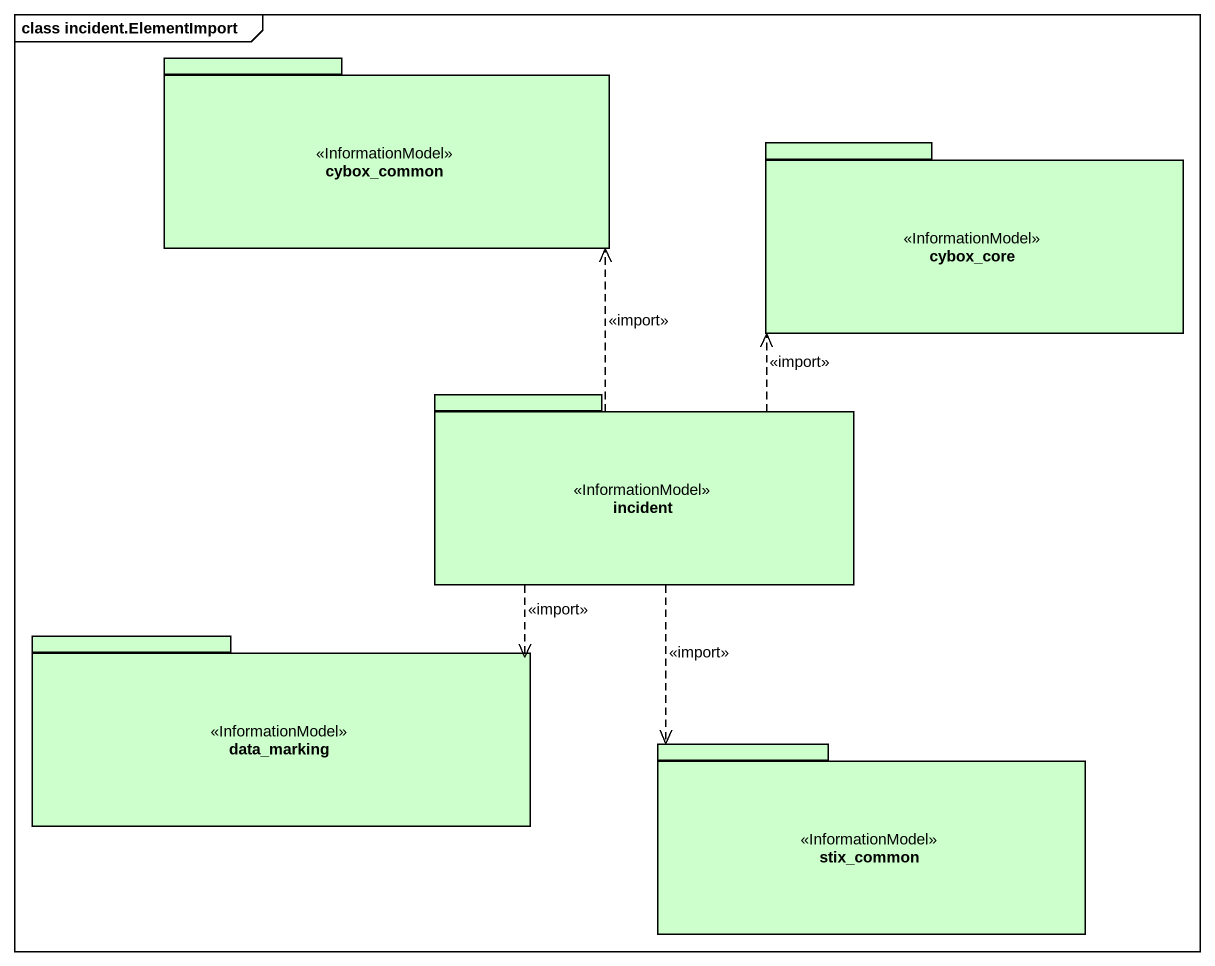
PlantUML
@startuml
mainframe class incident.ElementImport
package cybox_common <<InformationModel>> #CCFFCC {
}
package cybox_core <<InformationModel>> #CCFFCC {
}
package incident <<InformationModel>> #CCFFCC {
}
package data_marking <<InformationModel>> #CCFFCC {
}
package stix_common <<InformationModel>> #CCFFCC {
}
incident .up.> cybox_common : <<import>>
incident .up.> cybox_core : <<import>>
incident ..> data_marking : <<import>>
incident ..> stix_common : <<import>>
@enduml
